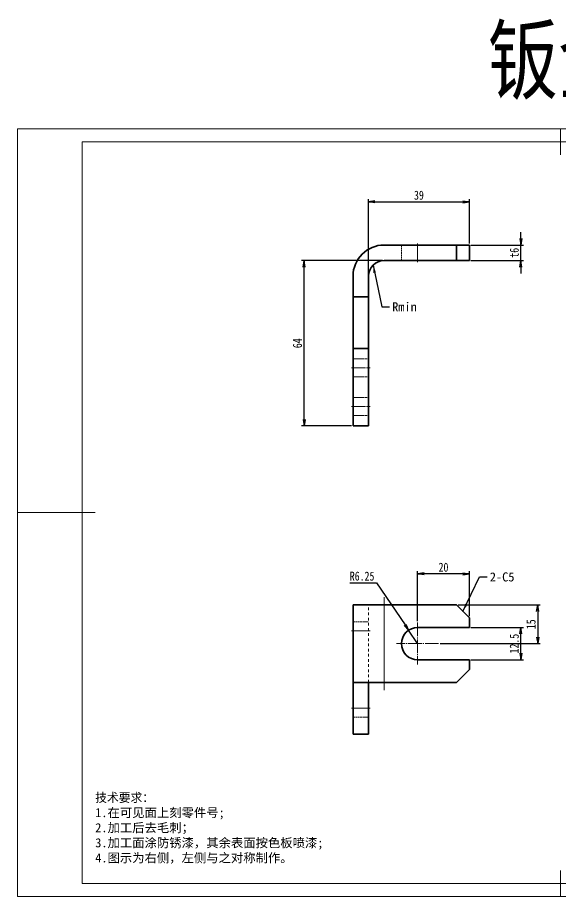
# Model space of a CAD drawing. Header units: millimetres. Extents: x -15766 to 80009, y -9701 to 15159.
# Drawn here: x -3424 to -3214, y 11134.1 to 11474.2 of the extents above; entities that cross this region are included whole.
import ezdxf

# ---------------------------------------------------------------- set-up
doc = ezdxf.new("R2010")
doc.units = ezdxf.units.MM
doc.linetypes.add('CENTER-HOKUTO_1', pattern=[16, 13, -1, 1, -1])
doc.linetypes.add('HIDDEN-HOKUTO_1', pattern=[2, 1, -1])
doc.layers.get('DEFPOINTS').update_dxf_attribs({"lineweight": 18})
for name, color, linetype, lineweight in [('AM_7', 2, 'CENTER-HOKUTO_1', 18), ('AM_HID', 1, 'HIDDEN-HOKUTO_1', 18), ('AM_VIS', 7, 'Continuous', 18), ('CDRAFT0', 7, 'Continuous', 18), ('DIM', 253, 'Continuous', 20), ('title_frame', 7, 'Continuous', 18), ('word_dim', 9, 'Continuous', 18), ('粗实线层_1', 7, 'Continuous', 15)]:
    doc.layers.add(name, color=color, linetype=linetype, lineweight=lineweight)
doc.styles.add('DIM', font='', dxfattribs={"width": 0.8})
doc.styles.get('DIM').set_extended_font_data('NSimSun')
doc.dimstyles.new('1-1', dxfattribs={"dimtxt": 3.5, "dimasz": 3, "dimexe": 1, "dimexo": 0, "dimgap": 1, "dimtad": 1, "dimdsep": 46, "dimtxsty": 'DIM', "dimblk": '_CAXARROW', "dimcen": 0, "dimdle": 6, "dimclrd": 256, "dimclre": 256, "dimclrt": 3, "dimazin": 2, "dimtfac": 0.707107, "dimtmove": 0, "dimatfit": 3, "dimfxl": 0, "dimfrac": 2, "dimtolj": 1, "dimarcsym": 0})
doc.dimstyles.new('1-1$0', dxfattribs={"dimtxt": 3.5, "dimasz": 2.5, "dimexe": 1, "dimexo": 0.625, "dimgap": 0.8, "dimtad": 1, "dimdsep": 46, "dimtxsty": 'DIM', "dimblk": 'OPEN', "dimcen": 0, "dimdle": 5, "dimclrd": 256, "dimclre": 256, "dimclrt": 3, "dimazin": 3, "dimtfac": 0.5, "dimtmove": 0, "dimatfit": 3, "dimldrblk": 'OPEN', "dimfxl": 0, "dimtolj": 1, "dimarcsym": 0})
doc.dimstyles.new('1-1$4', dxfattribs={"dimtxt": 3.5, "dimasz": 2.5, "dimexe": 1, "dimexo": 0.625, "dimgap": 0.8, "dimtad": 1, "dimtih": 1, "dimtoh": 1, "dimzin": 12, "dimdsep": 46, "dimtxsty": 'DIM', "dimblk": 'OPEN', "dimcen": 0, "dimdle": 5, "dimclrd": 256, "dimclre": 256, "dimclrt": 3, "dimazin": 3, "dimtfac": 0.5, "dimtmove": 0, "dimatfit": 3, "dimldrblk": 'OPEN', "dimfxl": 0, "dimtolj": 1, "dimarcsym": 0})

# ---------------------------------------------------------------- blocks, each defined once
blk = doc.blocks.new('*X3')
at = {"layer": 'CDRAFT0'}
for p, q in [((420, 297), (0, 297)), ((0, 297), (0, 0)), ((420, 0), (420, 297)), ((0, 0), (420, 0))]:
    blk.add_line(p, q, dxfattribs=at)
at = {"layer": '粗实线层_1'}
for p, q in [((210, 297), (210, 287)), ((415, 292), (25, 292)), ((25, 292), (25, 5)), ((415, 5), (415, 292)), ((0, 148.5), (30, 148.5)), ((420, 148.5), (410, 148.5)), ((210, 0), (210, 10)), ((25, 5), (415, 5))]:
    blk.add_line(p, q, dxfattribs=at)
blk = doc.blocks.new('_OPEN')
at = {"color": 0, "linetype": 'ByBlock', "lineweight": -2}
for p, q in [((-1, 0.166667), (0, 0)), ((-1, -0.166667), (0, 0)), ((0, 0), (-1, 0))]:
    blk.add_line(p, q, dxfattribs=at)
blk = doc.blocks.new('*D180')
at = {"layer": 'DEFPOINTS', "color": 0, "transparency": 16777216}
for p in [(-3249.24, 11386.16), (-3229.3, 11386.16), (-3249.24, 11380.16)]:
    blk.add_point(p, dxfattribs=at)
at = {"layer": 'DIM', "linetype": 'Continuous', "lineweight": -2, "transparency": 16777216}
for p, q in [((-3229.3, 11388.66), (-3229.3, 11391.16)), ((-3248.61, 11386.16), (-3228.3, 11386.16)), ((-3229.3, 11380.16), (-3229.3, 11386.16)), ((-3248.61, 11380.16), (-3228.3, 11380.16)), ((-3229.3, 11377.66), (-3229.3, 11375.16))]:
    blk.add_line(p, q, dxfattribs=at)
at = {"layer": 'DIM', "lineweight": -2, "transparency": 16777216, "xscale": 2.5, "yscale": 2.5, "zscale": 2.5}
for p, rotation in [((-3229.3, 11386.16), 270), ((-3229.3, 11380.16), 90)]:
    blk.add_blockref('_OPEN', p, dxfattribs=dict(at, rotation=rotation))
at = {"layer": 'DIM', "color": 3, "transparency": 16777216, "insert": (-3231.85, 11383.16), "char_height": 3.5, "attachment_point": 5, "rotation": 90, "style": 'DIM'}
blk.add_mtext('\\A1;t6', dxfattribs=at)
blk = doc.blocks.new('*D181')
at = {"layer": 'DEFPOINTS', "color": 0, "transparency": 16777216}
for p in [(-3313.17, 11380.16), (-3282.24, 11380.16), (-3294.24, 11316.16)]:
    blk.add_point(p, dxfattribs=at)
at = {"layer": 'DIM', "linetype": 'Continuous', "lineweight": -2, "transparency": 16777216}
for p, q in [((-3282.86, 11380.16), (-3314.17, 11380.16)), ((-3313.17, 11318.66), (-3313.17, 11377.66)), ((-3294.86, 11316.16), (-3314.17, 11316.16))]:
    blk.add_line(p, q, dxfattribs=at)
at = {"layer": 'DIM', "lineweight": -2, "transparency": 16777216, "xscale": 2.5, "yscale": 2.5, "zscale": 2.5}
for p, rotation in [((-3313.17, 11380.16), 90), ((-3313.17, 11316.16), 270)]:
    blk.add_blockref('_OPEN', p, dxfattribs=dict(at, rotation=rotation))
at = {"layer": 'DIM', "color": 3, "transparency": 16777216, "insert": (-3315.72, 11348.16), "char_height": 3.5, "attachment_point": 5, "rotation": 90, "style": 'DIM'}
blk.add_mtext('\\A1;64', dxfattribs=at)
blk = doc.blocks.new('*D182')
at = {"layer": 'DEFPOINTS', "color": 0, "transparency": 16777216}
for p in [(-3249.24, 11402.87), (-3249.24, 11386.16), (-3288.24, 11374.16)]:
    blk.add_point(p, dxfattribs=at)
at = {"layer": 'DIM', "linetype": 'Continuous', "lineweight": -2, "transparency": 16777216}
for p, q in [((-3288.24, 11374.78), (-3288.24, 11403.87)), ((-3285.74, 11402.87), (-3251.74, 11402.87)), ((-3249.24, 11386.78), (-3249.24, 11403.87))]:
    blk.add_line(p, q, dxfattribs=at)
at = {"layer": 'DIM', "lineweight": -2, "transparency": 16777216, "xscale": 2.5, "yscale": 2.5, "zscale": 2.5, "rotation": 180}
blk.add_blockref('_OPEN', (-3288.24, 11402.87), dxfattribs=at)
at = {"layer": 'DIM', "lineweight": -2, "transparency": 16777216, "xscale": 2.5, "yscale": 2.5, "zscale": 2.5}
blk.add_blockref('_OPEN', (-3249.24, 11402.87), dxfattribs=at)
at = {"layer": 'DIM', "color": 3, "transparency": 16777216, "insert": (-3268.74, 11405.42), "char_height": 3.5, "attachment_point": 5, "style": 'DIM'}
blk.add_mtext('\\A1;39', dxfattribs=at)
blk = doc.blocks.new('_CAXARROW')
blk.add_hatch(color=0).paths.add_polyline_path([(0, 0), (-1, 0.125), (-1, -0.125)], flags=0)
blk = doc.blocks.new('*D193')
at = {"layer": 'DEFPOINTS', "color": 0, "transparency": 16777216}
for p in [(-3254.24, 11246.92), (-3261.11, 11231.92), (-3222.79, 11231.92)]:
    blk.add_point(p, dxfattribs=at)
at = {"layer": 'DIM', "linetype": 'Continuous', "lineweight": -2, "transparency": 16777216}
for p, q in [((-3253.61, 11246.92), (-3221.79, 11246.92)), ((-3222.79, 11244.42), (-3222.79, 11234.42)), ((-3260.49, 11231.92), (-3221.79, 11231.92))]:
    blk.add_line(p, q, dxfattribs=at)
at = {"layer": 'DIM', "lineweight": -2, "transparency": 16777216, "xscale": 2.5, "yscale": 2.5, "zscale": 2.5}
for p, rotation in [((-3222.79, 11246.92), 90), ((-3222.79, 11231.92), 270)]:
    blk.add_blockref('_OPEN', p, dxfattribs=dict(at, rotation=rotation))
at = {"layer": 'DIM', "color": 3, "transparency": 16777216, "insert": (-3225.34, 11239.42), "char_height": 3.5, "attachment_point": 5, "rotation": 90, "style": 'DIM'}
blk.add_mtext('\\A1;15', dxfattribs=at)
blk = doc.blocks.new('*D194')
at = {"layer": 'DEFPOINTS', "color": 0, "transparency": 16777216}
for p in [(-3249.24, 11238.17), (-3229.3, 11238.17), (-3249.24, 11225.67)]:
    blk.add_point(p, dxfattribs=at)
at = {"layer": 'DIM', "linetype": 'Continuous', "lineweight": -2, "transparency": 16777216}
for p, q in [((-3248.61, 11238.17), (-3228.3, 11238.17)), ((-3229.3, 11228.17), (-3229.3, 11235.67)), ((-3248.61, 11225.67), (-3228.3, 11225.67))]:
    blk.add_line(p, q, dxfattribs=at)
at = {"layer": 'DIM', "lineweight": -2, "transparency": 16777216, "xscale": 2.5, "yscale": 2.5, "zscale": 2.5}
for p, rotation in [((-3229.3, 11238.17), 90), ((-3229.3, 11225.67), 270)]:
    blk.add_blockref('_OPEN', p, dxfattribs=dict(at, rotation=rotation))
at = {"layer": 'DIM', "color": 3, "transparency": 16777216, "insert": (-3231.85, 11231.92), "char_height": 3.5, "attachment_point": 5, "rotation": 90, "style": 'DIM'}
blk.add_mtext('\\A1;12.5', dxfattribs=at)
blk = doc.blocks.new('*D195')
at = {"layer": 'DEFPOINTS', "color": 0, "transparency": 16777216}
for p in [(-3272.73, 11237.1), (-3269.24, 11231.92)]:
    blk.add_point(p, dxfattribs=at)
at = {"layer": 'DIM', "linetype": 'Continuous', "lineweight": -2, "transparency": 16777216}
for p, q in [((-3295.51, 11255.47), (-3285.1, 11255.47)), ((-3285.1, 11255.47), (-3274.13, 11239.18)), ((-3269.24, 11231.92), (-3272.73, 11237.1))]:
    blk.add_line(p, q, dxfattribs=at)
at = {"layer": 'DIM', "lineweight": -2, "transparency": 16777216, "xscale": 2.5, "yscale": 2.5, "zscale": 2.5, "rotation": 303.9661885435851}
blk.add_blockref('_OPEN', (-3272.73, 11237.1), dxfattribs=at)
at = {"layer": 'DIM', "color": 3, "transparency": 16777216, "insert": (-3290.72, 11258.02), "char_height": 3.5, "attachment_point": 5, "style": 'DIM'}
blk.add_mtext('\\A1;R6.25', dxfattribs=at)
blk = doc.blocks.new('*D214')
at = {"layer": 'DEFPOINTS', "color": 0, "transparency": 16777216}
for p in [(-3269.24, 11258.92), (-3269.24, 11240.04), (-3249.24, 11241.92)]:
    blk.add_point(p, dxfattribs=at)
at = {"layer": 'DIM', "linetype": 'Continuous', "lineweight": -2, "transparency": 16777216}
for p, q in [((-3269.24, 11240.67), (-3269.24, 11259.92)), ((-3249.24, 11242.54), (-3249.24, 11259.92)), ((-3251.74, 11258.92), (-3266.74, 11258.92))]:
    blk.add_line(p, q, dxfattribs=at)
at = {"layer": 'DIM', "lineweight": -2, "transparency": 16777216, "xscale": 2.5, "yscale": 2.5, "zscale": 2.5, "rotation": 180}
blk.add_blockref('_OPEN', (-3269.24, 11258.92), dxfattribs=at)
at = {"layer": 'DIM', "lineweight": -2, "transparency": 16777216, "xscale": 2.5, "yscale": 2.5, "zscale": 2.5}
blk.add_blockref('_OPEN', (-3249.24, 11258.92), dxfattribs=at)
at = {"layer": 'DIM', "color": 3, "transparency": 16777216, "insert": (-3259.24, 11261.47), "char_height": 3.5, "attachment_point": 5, "style": 'DIM'}
blk.add_mtext('\\A1;20', dxfattribs=at)

msp = doc.modelspace()

# ---------------------------------------------------------------- linework, layer by layer
at = {"color": 7, "lineweight": 13}
msp.add_line((-3282.23652, 11216.91901), (-3282.23652, 11246.91901), dxfattribs=at)
at = {"layer": 'AM_7', "color": 2, "lineweight": 13, "ltscale": 0.180014}
msp.add_line((-3269.23652, 11386.75922), (-3269.23652, 11379.55866), dxfattribs=at)
at = {"layer": 'AM_7', "color": 2, "lineweight": 13, "ltscale": 0.179993}
for p, q in [((-3294.83613, 11338.65924), (-3287.63643, 11338.65924)), ((-3294.83613, 11323.65924), (-3287.63643, 11323.65924)), ((-3294.83613, 11236.91901), (-3287.63643, 11236.91901)), ((-3294.83613, 11206.91901), (-3287.63643, 11206.91901))]:
    msp.add_line(p, q, dxfattribs=at)
at = {"layer": 'AM_7', "color": 2, "lineweight": 13}
msp.add_line((-3282.23652, 11213.91901), (-3282.23652, 11249.91901), dxfattribs=at)
at = {"layer": 'AM_7', "color": 2, "lineweight": 13, "ltscale": 0.40625}
for p, q in [((-3269.23652, 11240.04401), (-3269.23652, 11223.79401)), ((-3261.11152, 11231.91901), (-3277.36152, 11231.91901))]:
    msp.add_line(p, q, dxfattribs=at)
at = {"layer": 'AM_HID', "color": 1, "lineweight": 13, "ltscale": 0.15}
for p, q in [((-3275.48652, 11386.15918), (-3275.48652, 11380.15918)), ((-3269.23652, 11386.15918), (-3269.23652, 11380.15918)), ((-3269.23652, 11386.15918), (-3269.23652, 11380.15918)), ((-3254.23652, 11380.15918), (-3254.23652, 11386.15918)), ((-3288.23652, 11342.15924), (-3294.23652, 11342.15924)), ((-3288.23652, 11335.15924), (-3294.23652, 11335.15924)), ((-3288.23652, 11327.15924), (-3294.23652, 11327.15924)), ((-3288.23652, 11320.15924), (-3294.23652, 11320.15924)), ((-3294.23652, 11240.41901), (-3288.23652, 11240.41901)), ((-3294.23652, 11240.41901), (-3288.23652, 11240.41901)), ((-3288.23652, 11236.91901), (-3294.23652, 11236.91901)), ((-3288.23652, 11236.91901), (-3294.23652, 11236.91901)), ((-3288.23652, 11236.91901), (-3294.23652, 11236.91901)), ((-3288.23652, 11236.91901), (-3294.23652, 11236.91901)), ((-3288.23652, 11206.91901), (-3294.23652, 11206.91901)), ((-3288.23652, 11206.91901), (-3294.23652, 11206.91901)), ((-3288.23652, 11206.91901), (-3294.23652, 11206.91901)), ((-3288.23652, 11206.91901), (-3294.23652, 11206.91901)), ((-3294.23652, 11203.41901), (-3288.23652, 11203.41901)), ((-3294.23652, 11203.41901), (-3288.23652, 11203.41901))]:
    msp.add_line(p, q, dxfattribs=at)
at = {"layer": 'AM_HID', "color": 1, "lineweight": 13}
for p, q in [((-3288.23652, 11216.91901), (-3288.23652, 11246.91901)), ((-3282.23652, 11216.91901), (-3282.23652, 11246.91901))]:
    msp.add_line(p, q, dxfattribs=at)
at = {"layer": 'AM_VIS', "color": 0, "lineweight": 35}
for p, q in [((-3282.23652, 11386.15918), (-3254.23652, 11386.15918)), ((-3254.23652, 11380.15918), (-3282.23652, 11380.15918)), ((-3294.23652, 11316.15924), (-3294.23652, 11346.15924)), ((-3288.23652, 11316.15924), (-3288.23652, 11346.15924)), ((-3294.23652, 11216.91901), (-3294.23652, 11246.91901)), ((-3282.23652, 11246.91901), (-3254.23652, 11246.91901)), ((-3249.23652, 11238.16925), (-3269.23652, 11238.16901)), ((-3269.23652, 11225.66901), (-3249.23652, 11225.66925)), ((-3294.23652, 11196.91901), (-3294.23652, 11216.91901)), ((-3288.23652, 11196.91901), (-3288.23652, 11216.91901)), ((-3282.23652, 11216.91901), (-3254.23652, 11216.91901))]:
    msp.add_line(p, q, dxfattribs=at)
at = {"layer": 'AM_VIS', "color": 0, "lineweight": 35, "ltscale": 0.15}
for p, q in [((-3254.23652, 11380.15918), (-3254.23652, 11386.15918)), ((-3249.23652, 11380.15918), (-3249.23652, 11386.15918)), ((-3288.23652, 11366.15918), (-3294.23652, 11366.15918)), ((-3288.23652, 11346.15924), (-3294.23652, 11346.15924)), ((-3288.23652, 11316.15924), (-3294.23652, 11316.15924)), ((-3288.23652, 11196.91901), (-3294.23652, 11196.91901))]:
    msp.add_line(p, q, dxfattribs=at)
at = {"layer": 'AM_VIS', "color": 0, "lineweight": 35, "ltscale": 0.125}
for p, q in [((-3249.23652, 11386.15918), (-3254.23652, 11386.15918)), ((-3249.23652, 11380.15918), (-3254.23652, 11380.15918))]:
    msp.add_line(p, q, dxfattribs=at)
at = {"layer": 'AM_VIS', "color": 0, "lineweight": 35, "ltscale": 0.2}
for p, q in [((-3294.23652, 11366.15918), (-3294.23652, 11374.15918)), ((-3288.23652, 11374.15918), (-3288.23652, 11366.15918))]:
    msp.add_line(p, q, dxfattribs=at)
at = {"layer": 'AM_VIS', "color": 0, "lineweight": 35, "ltscale": 0.499998}
for p, q in [((-3294.23652, 11346.15924), (-3294.23652, 11366.15918)), ((-3288.23652, 11346.15924), (-3288.23652, 11366.15918))]:
    msp.add_line(p, q, dxfattribs=at)
at = {"layer": 'AM_VIS', "color": 0, "lineweight": 35, "ltscale": 0.3}
for p, q in [((-3282.23652, 11246.91901), (-3294.23652, 11246.91901)), ((-3282.23652, 11216.91901), (-3294.23652, 11216.91901))]:
    msp.add_line(p, q, dxfattribs=at)
at = {"layer": 'AM_VIS', "color": 0, "lineweight": 35, "ltscale": 0.176772}
msp.add_line((-3254.23652, 11246.91901), (-3249.23652, 11241.91925), dxfattribs=at)
at = {"layer": 'AM_VIS', "color": 0, "lineweight": 35, "ltscale": 0.09375}
for p, q in [((-3249.23652, 11238.16925), (-3249.23652, 11241.91925)), ((-3249.23652, 11221.91925), (-3249.23652, 11225.66925))]:
    msp.add_line(p, q, dxfattribs=at)
at = {"layer": 'AM_VIS', "color": 0, "lineweight": 35, "ltscale": 0.176781}
msp.add_line((-3249.23652, 11221.91925), (-3254.23652, 11216.91901), dxfattribs=at)
at = {"layer": 'AM_VIS', "color": 0, "lineweight": 35}
for centre, radius, start, end in [((-3282.23652, 11374.15918), 12, 90.0000025, 180.000005), ((-3282.23652, 11374.15918), 6, 90.0000025, 179.999995), ((-3269.23652, 11231.91901), 6.25, 90.0001118, 270.0001068)]:
    msp.add_arc(centre, radius, start, end, dxfattribs=at)

# ---------------------------------------------------------------- block references
at = {"layer": 'title_frame'}
msp.add_blockref('*X3', (-3424.00653, 11134.10436), dxfattribs=at)

# ---------------------------------------------------------------- texts
at = {"layer": 'DIM', "insert": (-3242.16651, 11470.22862), "char_height": 25, "width": 104.980501, "attachment_point": 1, "style": 'DIM'}
msp.add_mtext('{\\C3;钣金}', dxfattribs=at)
at = {"layer": 'DIM', "color": 3, "char_height": 3.5, "attachment_point": 1}
for s, insert in [('\\A1;Rmin', (-3279.08765, 11363.99414)), ('\\A1;2-C5', (-3241.31505, 11259.49026))]:
    msp.add_mtext(s, dxfattribs=dict(at, insert=insert))
at = {"layer": 'word_dim', "linetype": 'Continuous', "ltscale": 4, "insert": (-3393.97215, 11174.10988), "char_height": 3.5, "width": 139.6035818, "attachment_point": 1}
msp.add_mtext('{\\C3;技术要求：\\P\\fNSimSun|b0|i0|c134|p49;1\\fSimSun|b0|i0|c134|p49;.在可见面上刻零件号;\\P2.加工后去毛刺；\\P3.加工面涂防锈漆，其余表面按色板喷漆;\\P\\fNSimSun|b0|i0|c134|p49;4\\fSimSun|b0|i0|c134|p49;.图示为右侧，左侧与之对称制作。\\P         }', dxfattribs=at)

# ---------------------------------------------------------------- dimensions: what is measured, and where the dimension line sits
at = {"layer": 'DIM'}
for base, p1, p2, picture, middle in [((-3249.23652, 11402.8738), (-3288.23652, 11374.15918), (-3249.23652, 11386.15918), '*D182', (-3268.73652, 11405.4238)), ((-3269.23652, 11258.91577), (-3249.23652, 11241.91925), (-3269.23652, 11240.04401), '*D214', (-3259.23652, 11261.46577))]:
    dim = msp.add_linear_dim(base=base, p1=p1, p2=p2, dimstyle='1-1$0', dxfattribs=at)
    dim.commit()
    dim.dimension.update_dxf_attribs({"geometry": picture, "text_midpoint": middle})
dim = msp.add_linear_dim(base=(-3229.29859, 11386.15918), p1=(-3249.23652, 11380.15918), p2=(-3249.23652, 11386.15918), angle=90, dimstyle='1-1$0', override={"dimpost": 't<>'}, dxfattribs=at)
dim.commit()
dim.dimension.update_dxf_attribs({"geometry": '*D180', "text_midpoint": (-3231.84859, 11383.15918)})
for base, p1, p2, picture, middle in [((-3313.17006, 11380.15918), (-3294.23652, 11316.15924), (-3282.23652, 11380.15918), '*D181', (-3315.72006, 11348.15921)), ((-3222.79016, 11231.91901), (-3254.23652, 11246.91901), (-3261.11152, 11231.91901), '*D193', (-3225.34016, 11239.41901)), ((-3229.29859, 11238.16925), (-3249.23652, 11225.66925), (-3249.23668, 11238.16925), '*D194', (-3231.84859, 11231.91925))]:
    dim = msp.add_linear_dim(base=base, p1=p1, p2=p2, angle=90, dimstyle='1-1$0', dxfattribs=at)
    dim.commit()
    dim.dimension.update_dxf_attribs({"geometry": picture, "text_midpoint": middle})
dim = msp.add_radius_dim(center=(-3269.23652, 11231.91901), mpoint=(-3272.72842, 11237.10256), dimstyle='1-1$4', dxfattribs=at)
dim.commit()
dim.dimension.update_dxf_attribs({"geometry": '*D195', "text_midpoint": (-3290.722, 11255.47367), "dimtype": 164})

# ---------------------------------------------------------------- leaders
at = {"layer": 'DIM', "annotation_type": 0, "has_hookline": 1, "hookline_direction": 0}
for points, text_width in [([(-3286.47916, 11378.40182), (-3283.08765, 11362.24414), (-3280.08765, 11362.24414)], 10.5), ([(-3251.73652, 11244.41913), (-3245.31505, 11257.74026), (-3242.31505, 11257.74026)], 12.83333)]:
    msp.add_leader(points, dimstyle='1-1', override={"dimgap": 1, "dimtad": 0}, dxfattribs=dict(at, text_width=text_width))

doc.saveas('drawing.dxf')
